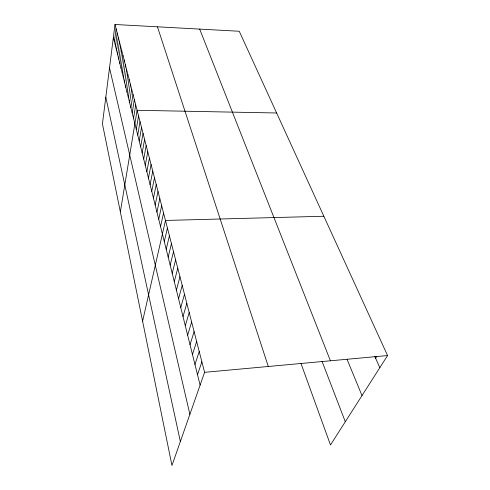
<?xml version="1.0" encoding="UTF-8"?>
<svg xmlns="http://www.w3.org/2000/svg" width="490" height="490" viewBox="0 0 490 490"><rect width="100%" height="100%" fill="white"/><g stroke="black" fill="none" stroke-linecap="round" stroke-linejoin="round"><path stroke-width="0.73" d="M115.003 24.5L102.435 123.829L171.966 465.5L204.587 372.327L115.003 24.5L239.255 31.256L387.566 355.55L330.481 444.963L301.013 363.543M114.421 41.693L116.087 28.702M115.493 45.986L117.184 32.965M116.577 50.341L118.298 37.289M117.68 54.751L119.425 41.675M118.794 59.229L120.571 46.121M119.928 63.767L121.734 50.629M121.079 68.367L122.91 55.205M122.243 73.041L124.105 59.847M123.425 77.775L125.318 64.564M124.625 82.583L126.549 69.341M125.838 87.459L127.798 74.192M127.075 92.408L129.066 79.117M128.325 97.43L130.358 84.115M129.599 102.533L131.663 89.192M130.891 107.702L132.992 94.343M132.202 112.957L134.34 99.574M133.531 118.292L135.706 104.891M120.35 211.87L137.096 110.287L276.636 112.988M136.294 129.366L138.548 115.922M137.727 135.111L140.024 121.655M139.185 140.955L141.524 127.48M140.667 146.89L143.049 133.396M142.174 152.923L144.599 139.417M143.705 159.06L146.179 145.542M145.261 165.295L147.778 151.765M146.841 171.641L149.413 158.105M148.452 178.091L151.073 164.548M150.093 184.657L152.764 171.108M151.759 191.339L154.479 177.784M153.456 198.132L156.23 184.577M155.177 205.047L158.013 191.492M156.935 212.09L159.826 198.536M158.723 219.257L161.675 205.708M160.549 226.558L163.556 213.015M142.602 321.213L165.473 220.457L323.859 216.249M164.291 241.558L167.427 228.04M166.214 249.269L169.411 235.764M168.174 257.127L171.445 243.64M170.171 265.133L173.509 251.67M172.211 273.298L175.622 259.859M174.287 281.615L177.772 268.208M176.4 290.105L179.965 276.728M178.562 298.753L182.2 285.413M180.761 307.579L184.485 294.282M183.009 316.583L186.819 303.335M185.3 325.776L189.195 312.571M187.646 335.154L191.627 322.004M190.034 344.727L194.107 331.638M192.472 354.503L196.643 341.481M194.965 364.487L199.234 351.538M197.507 374.691L201.88 361.816M375.622 358.227L376.816 356.304M204.587 372.327L387.566 355.55M374.74 356.242L379.811 367.69M347.098 359.452L362 395.589M199.675 29.1L330.419 360.787M322.016 361.277L345.303 421.749M157.455 26.809L268.293 366.483M113.362 37.461L200.11 385.109M109.521 67.847L189.881 414.332M105.809 97.149L180.357 441.533"/></g></svg>
